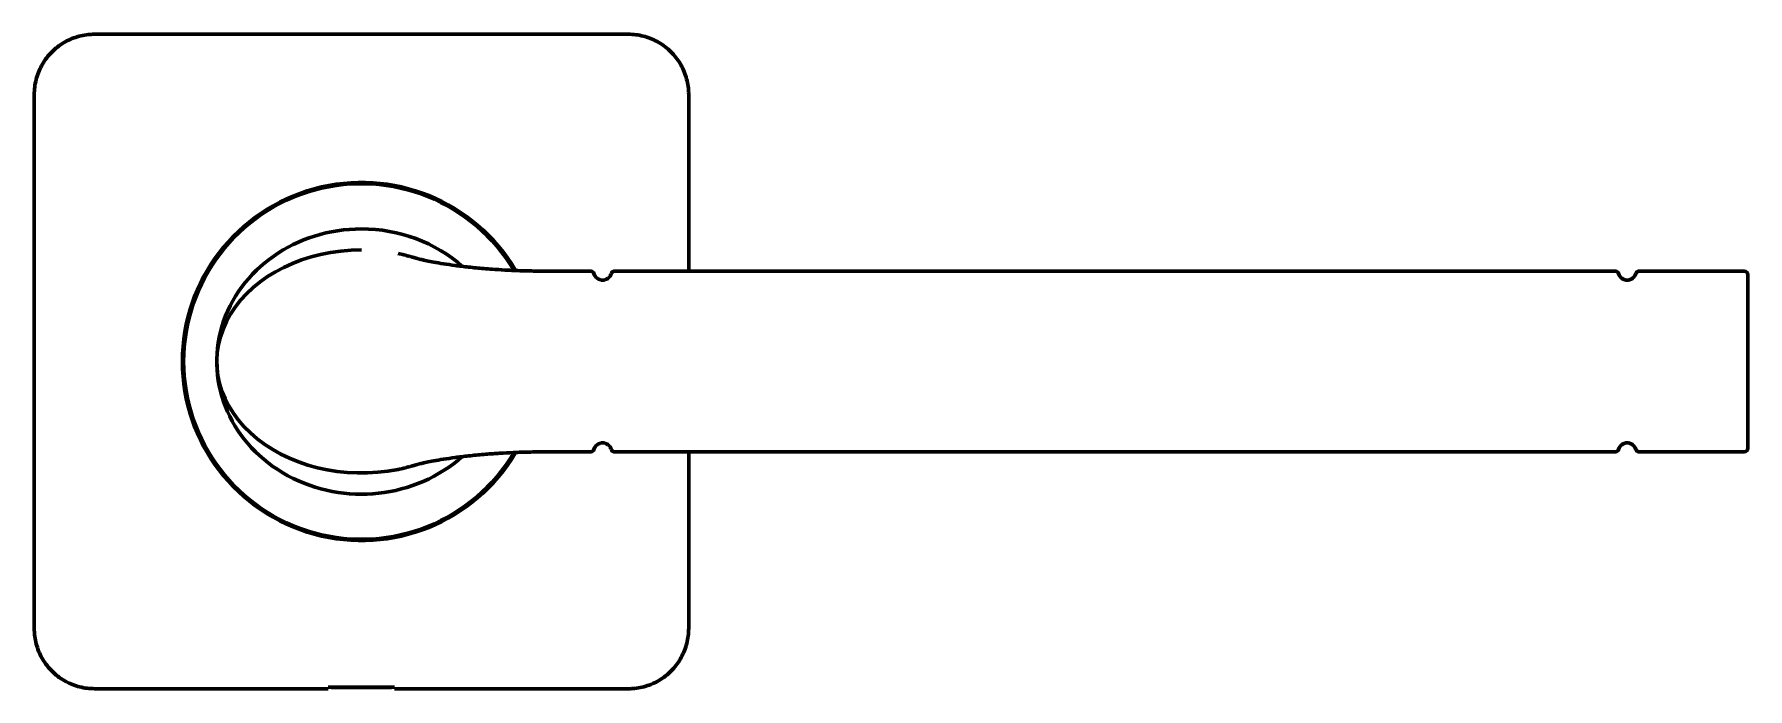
# Model space of a CAD drawing. Header units: millimetres. Extents: x -5.4 to 23, y -5.4 to 5.4.
import ezdxf

# ---------------------------------------------------------------- set-up
doc = ezdxf.new("R2010")
doc.units = ezdxf.units.MM
doc.linetypes.add('K5LT_BASIC', pattern=[0])
doc.layers.add('Системный слой', color=7, linetype='Continuous')

msp = doc.modelspace()

# ---------------------------------------------------------------- linework, layer by layer
at = {"layer": 'Системный слой', "color": 150, "linetype": 'K5LT_BASIC', "lineweight": 60, "true_color": 0x0080ff}
for p, q in [((4.428, 5.429), (-4.428, 5.429)), ((-5.429, 4.428), (-5.429, -4.428)), ((5.429, 1.5), (5.429, 4.428)), ((3, 1.5), (3, 1.5)), ((3, 1.5), (3.799, 1.5)), ((4.201, 1.5), (20.799, 1.5)), ((21.201, 1.5), (22.94, 1.5)), ((23, 1.44), (23, -1.44)), ((3, -1.5), (3.799, -1.5)), ((4.201, -1.5), (20.799, -1.5)), ((5.429, -4.428), (5.429, -1.5)), ((21.201, -1.5), (22.94, -1.5)), ((-4.428, -5.429), (-0.55, -5.429)), ((-0.55, -5.404), (-0.55, -5.428)), ((-0.55, -5.404), (0.55, -5.404)), ((-0.55, -5.429), (-0.55, -5.428)), ((-0.5, -5.41), (-0.5, -5.404)), ((0.5, -5.41), (-0.5, -5.41)), ((0.5, -5.41), (0.5, -5.404)), ((0.55, -5.428), (0.55, -5.404)), ((0.55, -5.429), (0.55, -5.428)), ((0.55, -5.429), (4.428, -5.429))]:
    msp.add_line(p, q, dxfattribs=at)
for centre, radius, start, end in [((0, 0), 2.97, 30.5345, 329.4655), ((0, 0), 2.95, 30.7858, 329.2142), ((3.799, 1.44), 0.06, 16.6015, 90), ((4, 1.5), 0.15, 196.6015, 343.3985), ((4.201, 1.44), 0.06, 90, 163.3985), ((20.799, 1.44), 0.06, 16.6015, 90), ((21, 1.5), 0.15, 196.6015, 343.3985), ((21.201, 1.44), 0.06, 90, 163.3985), ((22.94, 1.44), 0.06, 0, 90), ((4, -1.5), 0.15, 16.6015, 163.3985), ((21, -1.5), 0.15, 16.6015, 163.3985), ((3.799, -1.44), 0.06, 270, 343.3984), ((4.201, -1.44), 0.06, 196.6016, 270), ((20.799, -1.44), 0.06, 270, 343.3984), ((21.201, -1.44), 0.06, 196.6016, 270), ((22.94, -1.44), 0.06, 270, 360)]:
    msp.add_arc(centre, radius, start, end, dxfattribs=at)
at = {"layer": 'Системный слой', "color": 150, "linetype": 'K5LT_BASIC', "lineweight": 60, "true_color": 0x0080ff, "extrusion": (0, 0, -1)}
for ratio, start_param, end_param in [(0.916667, 0.800063, 4.712389), (0.916667, 4.712389, 5.483122), (0.770833, 1.314067, 4.712389), (0.770833, 1.314067, 4.712389)]:
    msp.add_ellipse((0, 0), major_axis=(2.4, 0), ratio=ratio, start_param=start_param, end_param=end_param, dxfattribs=at)
at = {"layer": 'Системный слой', "color": 150, "linetype": 'K5LT_BASIC', "lineweight": 60, "true_color": 0x0080ff}
for points, knots in [([(-5.429, 4.428), (-5.429, 4.47), (-5.426, 4.512), (-5.416, 4.594), (-5.408, 4.635), (-5.387, 4.716), (-5.374, 4.756), (-5.344, 4.834), (-5.326, 4.871), (-5.286, 4.944), (-5.264, 4.979), (-5.216, 5.047), (-5.189, 5.079), (-5.132, 5.14), (-5.102, 5.169), (-5.038, 5.222), (-5.004, 5.247), (-4.934, 5.292), (-4.898, 5.313), (-4.823, 5.349), (-4.784, 5.364), (-4.706, 5.39), (-4.665, 5.401), (-4.584, 5.417), (-4.542, 5.423), (-4.477, 5.428), (-4.453, 5.429), (-4.428, 5.429)], [0, 0, 0, 0, 5.792638, 5.792638, 11.619184, 11.619184, 17.446547, 17.446547, 23.222375, 23.222375, 29.003924, 29.003924, 34.833107, 34.833107, 40.631634, 40.631634, 46.436736, 46.436736, 52.265293, 52.265293, 58.041451, 58.041451, 63.812714, 63.812714, 69.643921, 69.643921, 73, 73, 73, 73]), ([(4.428, 5.429), (4.47, 5.429), (4.512, 5.426), (4.594, 5.416), (4.635, 5.408), (4.716, 5.387), (4.756, 5.374), (4.834, 5.344), (4.871, 5.326), (4.944, 5.286), (4.979, 5.264), (5.047, 5.216), (5.079, 5.189), (5.14, 5.132), (5.169, 5.102), (5.222, 5.038), (5.247, 5.004), (5.292, 4.934), (5.313, 4.898), (5.349, 4.823), (5.364, 4.784), (5.39, 4.706), (5.401, 4.665), (5.417, 4.584), (5.423, 4.542), (5.428, 4.477), (5.429, 4.453), (5.429, 4.428)], [0, 0, 0, 0, 5.792638, 5.792638, 11.619184, 11.619184, 17.446547, 17.446547, 23.222375, 23.222375, 29.003924, 29.003924, 34.833107, 34.833107, 40.631634, 40.631634, 46.436736, 46.436736, 52.265293, 52.265293, 58.041451, 58.041451, 63.812714, 63.812714, 69.643921, 69.643921, 73, 73, 73, 73]), ([(3, 1.5), (2.999, 1.5), (2.999, 1.5), (2.999, 1.5), (2.999, 1.5), (2.998, 1.5), (2.997, 1.5), (2.995, 1.5), (2.994, 1.5), (2.991, 1.5), (2.988, 1.5), (2.981, 1.5), (2.976, 1.5), (2.962, 1.5), (2.952, 1.5), (2.923, 1.5), (2.903, 1.5), (2.843, 1.501), (2.803, 1.502), (2.704, 1.504), (2.646, 1.506), (2.578, 1.508), (2.568, 1.508), (2.55, 1.509), (2.542, 1.51), (2.482, 1.512), (2.429, 1.515), (2.306, 1.521), (2.236, 1.526), (2.122, 1.534), (2.077, 1.538), (1.943, 1.549), (1.859, 1.557), (1.698, 1.575), (1.624, 1.584), (1.484, 1.602), (1.42, 1.612), (1.302, 1.63), (1.249, 1.64), (1.156, 1.657), (1.116, 1.664), (1.049, 1.679), (1.022, 1.685), (0.978, 1.695), (0.962, 1.699), (0.936, 1.706), (0.929, 1.708), (0.913, 1.712), (0.912, 1.712), (0.898, 1.717), (0.899, 1.716), (0.892, 1.718), (0.893, 1.718), (0.885, 1.72), (0.886, 1.72), (0.877, 1.723), (0.876, 1.723), (0.866, 1.726), (0.862, 1.727), (0.852, 1.73), (0.844, 1.732), (0.833, 1.735), (0.822, 1.739), (0.81, 1.742), (0.796, 1.746), (0.779, 1.75), (0.753, 1.757), (0.725, 1.764), (0.705, 1.769), (0.672, 1.776), (0.655, 1.78), (0.621, 1.787), (0.626, 1.786), (0.609, 1.789)], [0, 0, 0, 0, 0.00149, 0.00149, 0.00447, 0.00447, 0.010435, 0.010435, 0.022377, 0.022377, 0.046319, 0.046319, 0.094425, 0.094425, 0.191506, 0.191506, 0.388877, 0.388877, 0.79414, 0.79414, 1.390867, 1.390867, 1.493737, 1.493737, 1.576249, 1.576249, 2.126237, 2.126237, 2.894719, 2.894719, 3.414314, 3.414314, 4.465033, 4.465033, 5.515752, 5.515752, 6.566471, 6.566471, 7.644887, 7.644887, 8.677531, 8.677531, 9.672024, 9.672024, 10.584574, 10.584574, 11.415412, 11.415412, 12.24625, 12.24625, 12.420183, 12.420183, 12.54602, 12.54602, 12.671858, 12.671858, 12.797695, 12.797695, 12.923532, 12.923532, 13.04937, 13.04937, 13.175207, 13.175207, 13.301045, 13.301045, 13.53574, 13.53574, 13.770435, 13.770435, 14.00513, 14.00513, 14.193868, 14.193868, 14.193868, 14.193868]), ([(3, -1.5), (3, -1.5), (2.999, -1.5), (2.998, -1.5), (2.998, -1.5), (2.997, -1.5), (2.996, -1.5), (2.993, -1.5), (2.992, -1.5), (2.987, -1.5), (2.983, -1.5), (2.973, -1.5), (2.967, -1.5), (2.947, -1.5), (2.933, -1.5), (2.894, -1.501), (2.867, -1.501), (2.79, -1.502), (2.739, -1.503), (2.645, -1.506), (2.602, -1.507), (2.55, -1.509), (2.542, -1.51), (2.528, -1.51), (2.522, -1.51), (2.442, -1.514), (2.37, -1.518), (2.289, -1.523), (2.28, -1.523), (2.256, -1.525), (2.242, -1.526), (2.201, -1.529), (2.173, -1.53), (2.108, -1.535), (2.07, -1.538), (1.943, -1.549), (1.859, -1.557), (1.698, -1.575), (1.624, -1.584), (1.484, -1.602), (1.42, -1.612), (1.302, -1.63), (1.249, -1.64), (1.156, -1.657), (1.116, -1.664), (1.049, -1.679), (1.022, -1.685), (0.978, -1.695), (0.962, -1.699), (0.936, -1.706), (0.929, -1.708), (0.913, -1.712), (0.912, -1.712), (0.898, -1.717), (0.899, -1.716), (0.892, -1.718), (0.893, -1.718), (0.885, -1.72), (0.886, -1.72), (0.877, -1.723), (0.876, -1.723), (0.866, -1.726), (0.862, -1.727), (0.852, -1.73), (0.844, -1.732), (0.833, -1.735), (0.822, -1.739), (0.81, -1.742), (0.796, -1.746), (0.779, -1.75), (0.753, -1.757), (0.725, -1.764), (0.705, -1.769), (0.672, -1.776), (0.655, -1.78), (0.621, -1.787), (0.626, -1.786), (0.609, -1.789)], [0, 0, 0, 0, 0.004175, 0.004175, 0.00835, 0.00835, 0.0167, 0.0167, 0.0334, 0.0334, 0.0668, 0.0668, 0.133601, 0.133601, 0.267201, 0.267201, 0.534403, 0.534403, 1.045911, 1.045911, 1.494946, 1.494946, 1.577459, 1.577459, 1.642638, 1.642638, 2.41112, 2.41112, 2.516394, 2.516394, 2.670003, 2.670003, 2.977221, 2.977221, 3.415523, 3.415523, 4.466242, 4.466242, 5.516961, 5.516961, 6.56768, 6.56768, 7.646097, 7.646097, 8.678741, 8.678741, 9.673234, 9.673234, 10.585783, 10.585783, 11.416621, 11.416621, 12.247459, 12.247459, 12.421392, 12.421392, 12.547229, 12.547229, 12.673067, 12.673067, 12.798904, 12.798904, 12.924742, 12.924742, 13.050579, 13.050579, 13.176417, 13.176417, 13.302254, 13.302254, 13.536949, 13.536949, 13.771644, 13.771644, 14.00634, 14.00634, 14.195077, 14.195077, 14.195077, 14.195077]), ([(-4.428, -5.429), (-4.428, -5.429), (-4.428, -5.429), (-4.47, -5.426), (-4.512, -5.426), (-4.594, -5.416), (-4.635, -5.408), (-4.716, -5.387), (-4.756, -5.374), (-4.834, -5.344), (-4.871, -5.326), (-4.944, -5.286), (-4.979, -5.264), (-5.047, -5.216), (-5.079, -5.189), (-5.14, -5.132), (-5.169, -5.102), (-5.222, -5.038), (-5.247, -5.004), (-5.292, -4.934), (-5.313, -4.898), (-5.349, -4.823), (-5.364, -4.784), (-5.39, -4.706), (-5.401, -4.665), (-5.417, -4.584), (-5.423, -4.542), (-5.428, -4.477), (-5.429, -4.453), (-5.429, -4.428)], [0, 0, 0, 0, 0.000117, 0.000117, 5.792638, 5.792638, 11.619184, 11.619184, 17.446547, 17.446547, 23.222375, 23.222375, 29.003924, 29.003924, 34.833107, 34.833107, 40.631634, 40.631634, 46.436736, 46.436736, 52.265293, 52.265293, 58.041451, 58.041451, 63.812714, 63.812714, 69.643921, 69.643921, 73, 73, 73, 73]), ([(5.429, -4.428), (5.429, -4.47), (5.426, -4.512), (5.416, -4.594), (5.408, -4.635), (5.387, -4.716), (5.374, -4.756), (5.344, -4.834), (5.326, -4.871), (5.286, -4.944), (5.264, -4.979), (5.216, -5.047), (5.189, -5.079), (5.132, -5.14), (5.102, -5.169), (5.038, -5.222), (5.004, -5.247), (4.934, -5.292), (4.898, -5.313), (4.823, -5.349), (4.784, -5.364), (4.706, -5.39), (4.665, -5.401), (4.584, -5.417), (4.542, -5.423), (4.477, -5.428), (4.453, -5.429), (4.428, -5.429)], [0, 0, 0, 0, 5.792638, 5.792638, 11.619184, 11.619184, 17.446547, 17.446547, 23.222375, 23.222375, 29.003924, 29.003924, 34.833107, 34.833107, 40.631634, 40.631634, 46.436736, 46.436736, 52.265293, 52.265293, 58.041451, 58.041451, 63.812714, 63.812714, 69.643921, 69.643921, 73, 73, 73, 73])]:
    msp.add_open_spline(points, degree=3, knots=knots, dxfattribs=at)

doc.saveas('drawing.dxf')
